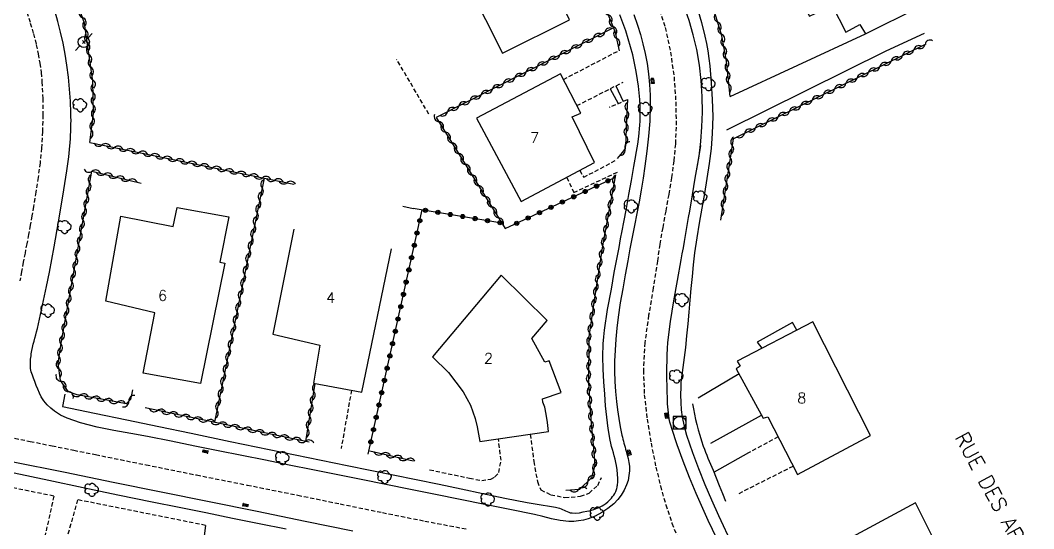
# Model space of a CAD drawing. Header units: millimetres. Extents: x 146998 to 148001, y 143000 to 144001.
# Drawn here: x 147098.5 to 147219.3, y 143723.2 to 143783.8 of the extents above; entities that cross this region are included whole.
import ezdxf
from ezdxf.enums import TextEntityAlignment as Align

# ---------------------------------------------------------------- set-up
doc = ezdxf.new("R2010")
doc.units = ezdxf.units.MM
doc.linetypes.add('DASHED', pattern=[0.75, 0.5, -0.25])
doc.layers.get('0').update_dxf_attribs({"linetype": 'CONTINUOUS'})
for name, color, linetype in [('W0001', 6, 'DASHED'), ('W0008', 7, 'CONTINUOUS'), ('W0014', 7, 'CONTINUOUS'), ('W0017', 7, 'CONTINUOUS'), ('W0101', 7, 'CONTINUOUS'), ('W0104', 1, 'CONTINUOUS'), ('W0105', 7, 'CONTINUOUS'), ('W0112', 1, 'DASHED'), ('W0300', 7, 'CONTINUOUS'), ('W0303', 7, 'CONTINUOUS'), ('W0310', 3, 'CONTINUOUS'), ('W0323', 7, 'CONTINUOUS'), ('W0401', 7, 'CONTINUOUS'), ('W0420', 7, 'CONTINUOUS'), ('W0473', 7, 'CONTINUOUS'), ('W0989', 7, 'CONTINUOUS'), ('W0991', 7, 'CONTINUOUS')]:
    doc.layers.add(name, color=color, linetype=linetype)
doc.styles.get("Standard").update_dxf_attribs({"font": 'romans.shx', "width": 0.85})

# ---------------------------------------------------------------- blocks, each defined once
blk = doc.blocks.new('T300')
for p, q in [((-0.8, 0.51), (-0.86, 0.34)), ((-0.86, 0.34), (-0.86, 0.17)), ((-0.86, 0.17), (-0.74, 0.06)), ((-0.69, 0.63), (-0.8, 0.51)), ((-0.8, -0.06), (-0.74, 0.06)), ((-0.74, 0.06), (-0.69, 0.11)), ((-0.57, 0.69), (-0.69, 0.63)), ((-0.46, 0.69), (-0.57, 0.69)), ((-0.29, 0.63), (-0.46, 0.69)), ((-0.29, 0.63), (-0.17, 0.74)), ((-0.23, 0.57), (-0.29, 0.63)), ((-0.17, 0.74), (-0.06, 0.8)), ((-0.06, 0.8), (0.06, 0.8)), ((0.06, 0.8), (0.23, 0.74)), ((0.23, 0.74), (0.34, 0.63)), ((0.34, 0.63), (0.4, 0.51)), ((0.46, 0.46), (0.34, 0.46)), ((0.4, 0.51), (0.4, 0.46)), ((0.57, 0.4), (0.46, 0.46)), ((0.57, 0.4), (0.69, 0.29)), ((0.69, 0.29), (0.74, 0.17)), ((0.74, 0.06), (0.69, -0.17)), ((0.74, 0.17), (0.74, 0.06)), ((-0.8, -0.17), (-0.8, -0.06)), ((-0.8, -0.23), (-0.8, -0.17)), ((-0.74, -0.34), (-0.8, -0.23)), ((-0.69, -0.4), (-0.74, -0.34)), ((-0.51, -0.46), (-0.69, -0.4)), ((-0.4, -0.46), (-0.51, -0.46)), ((-0.4, -0.46), (-0.34, -0.46)), ((-0.34, -0.46), (-0.34, -0.4)), ((-0.34, -0.51), (-0.34, -0.46)), ((-0.29, -0.63), (-0.34, -0.51)), ((-0.17, -0.74), (-0.29, -0.63)), ((-0.06, -0.8), (-0.17, -0.74)), ((0.06, -0.8), (-0.06, -0.8)), ((0.17, -0.74), (0.06, -0.8)), ((0.23, -0.69), (0.17, -0.74)), ((0.29, -0.46), (0.23, -0.46)), ((0.29, -0.63), (0.23, -0.69)), ((0.46, -0.4), (0.29, -0.46)), ((0.34, -0.51), (0.29, -0.63)), ((0.34, -0.51), (0.34, -0.46)), ((0.57, -0.34), (0.46, -0.4)), ((0.63, -0.29), (0.57, -0.34)), ((0.69, -0.17), (0.63, -0.29))]:
    blk.add_line(p, q)
blk = doc.blocks.new('T401')
for p, q in [((-0.3, 0.3), (0, 0.3)), ((-0.3, -0.25), (-0.3, 0.3)), ((-0.3, 0.15), (0, 0.15)), ((-0.3, 0), (0, 0)), ((0, 0.3), (0, -0.25)), ((-0.3, -0.15), (0, -0.15)), ((-0.3, -0.25), (-0.3, -0.3)), ((-0.3, -0.3), (0, -0.3)), ((0, -0.3), (0, -0.25))]:
    blk.add_line(p, q)
blk = doc.blocks.new('T473')
for p, q in [((-0.166667, 0.166667), (0.166667, -0.166667)), ((-0.166667, -0.166667), (0.166667, 0.166667)), ((0.500001, 0.500001), (1.000002, 1.000002)), ((-1.000002, -1.000002), (-0.500001, -0.500001))]:
    blk.add_line(p, q)
blk.add_ellipse((0, 0), major_axis=(0.471405, 0.471405), ratio=1, start_param=5.4977871438, end_param=11.780972451)
blk = doc.blocks.new('T420')
for p, q in [((0.75, 0.75), (-0.75, 0.75)), ((-0.75, 0.75), (-0.75, -0.75)), ((0.75, 0.75), (0.75, -0.75)), ((0.75, -0.75), (-0.75, -0.75))]:
    blk.add_line(p, q)
blk.add_ellipse((0, 0), major_axis=(-0.53, 0.53), ratio=1, start_param=3.926991, end_param=10.210176)
blk = doc.blocks.new('t323o')
at = {"color": 0, "linetype": 'Continuous'}
for radius in [0.25, 0.15]:
    blk.add_circle((0, 0), radius, dxfattribs=at)
blk = doc.blocks.new('t310o')
at = {"color": 0, "linetype": 'Continuous'}
for centre, start, end in [((-0.5, 0.38), 216.8699, 323.1304), ((0.5, -0.37), 36.8699, 143.1303)]:
    blk.add_arc(centre, 0.625, start, end, dxfattribs=at)

msp = doc.modelspace()

# ---------------------------------------------------------------- linework, layer by layer
at = {"layer": 'W0001'}
for points in [[(147174.45, 143785.73), (147175.34, 143782.95), (147175.97, 143780.03), (147176.39, 143777.06), (147176.6, 143774.08), (147176.64, 143771.09), (147176.55, 143769.07), (147176.36, 143767.06), (147176.09, 143765.05), (147175.76, 143763.06), (147175.4, 143761.08), (147175.04, 143759.1), (147174.7, 143757.11), (147174.41, 143755.12), (147173.91, 143751.89), (147173.36, 143748.65), (147172.91, 143745.39), (147172.74, 143742.1), (147172.85, 143739.18), (147173.17, 143736.28), (147173.65, 143733.41), (147174.23, 143730.56), (147174.77, 143728.31), (147175.41, 143726.08), (147176.14, 143723.88), (147176.98, 143721.73)], [(147099.23, 143784.77), (147099.66, 143783.49), (147100.05, 143782.2), (147100.38, 143780.89), (147100.61, 143779.8), (147100.8, 143778.7), (147100.95, 143777.59), (147101.05, 143776.48), (147101.15, 143774.5), (147101.16, 143772.53), (147101.1, 143770.55), (147100.99, 143768.58), (147100.82, 143766.82), (147100.59, 143765.08), (147100.32, 143763.34), (147100.04, 143761.61), (147099.85, 143760.5), (147099.66, 143759.39), (147099.45, 143758.28), (147099.24, 143757.18), (147099.03, 143756.07), (147098.82, 143754.97), (147098.61, 143753.86), (147098.42, 143752.76)], [(147097.06, 143734.16), (147099.65, 143733.63), (147102.25, 143733.1), (147104.84, 143732.57), (147107.44, 143732.05), (147113.47, 143730.83), (147119.49, 143729.62), (147125.52, 143728.42), (147131.55, 143727.21), (147136.6, 143726.18), (147141.64, 143725.14), (147146.69, 143724.13), (147151.76, 143723.17)]]:
    msp.add_lwpolyline(points, dxfattribs=at)
at = {"layer": 'W0008'}
for points in [[(147179.07, 143765.88), (147179.37, 143767.62), (147179.58, 143769.36), (147179.72, 143771.11), (147179.77, 143772.87), (147179.73, 143774.74), (147179.62, 143776.62), (147179.41, 143778.48), (147179.1, 143780.33), (147178.69, 143782.07), (147178.19, 143783.78), (147177.61, 143785.47)], [(147171.6, 143784.51), (147172.04, 143783.25), (147172.38, 143782.12), (147172.69, 143780.99), (147172.95, 143779.84), (147173.17, 143778.68), (147173.34, 143777.42), (147173.46, 143776.15), (147173.53, 143774.89), (147173.55, 143773.61), (147173.49, 143771.8), (147173.35, 143770), (147173.15, 143768.2), (147172.92, 143766.41), (147172.71, 143764.99), (147172.47, 143763.58), (147172.22, 143762.18), (147171.95, 143760.77), (147171.67, 143759.37), (147171.39, 143757.97), (147171.12, 143756.57), (147170.87, 143755.16), (147170.57, 143753.48), (147170.27, 143751.8), (147169.99, 143750.12), (147169.75, 143748.43), (147169.59, 143747.13), (147169.46, 143745.82), (147169.36, 143744.51), (147169.3, 143743.19), (147169.3, 143741.99), (147169.34, 143740.78), (147169.41, 143739.57), (147169.52, 143738.37), (147169.64, 143737.37), (147169.8, 143736.37), (147169.98, 143735.37), (147170.18, 143734.38), (147170.24, 143734.14), (147170.3, 143733.89), (147170.36, 143733.65), (147170.42, 143733.41), (147170.49, 143733.17), (147170.55, 143732.93), (147170.62, 143732.69), (147170.67, 143732.45), (147170.79, 143732.01), (147170.92, 143731.57), (147171.02, 143731.12), (147171.07, 143730.67), (147171.07, 143730.1), (147171.02, 143729.54), (147170.91, 143728.98), (147170.73, 143728.43), (147170.45, 143727.81), (147170.09, 143727.22), (147169.68, 143726.68), (147169.2, 143726.18), (147168.52, 143725.61), (147167.78, 143725.13), (147166.99, 143724.73), (147166.17, 143724.4), (147165.6, 143724.24), (147165.02, 143724.14), (147164.43, 143724.09), (147163.84, 143724.09), (147162.8, 143724.19), (147161.78, 143724.41), (147160.77, 143724.67), (147159.76, 143724.9), (147156.8, 143725.5), (147153.85, 143726.09), (147150.9, 143726.69), (147147.94, 143727.29), (147144.99, 143727.89), (147142.04, 143728.48), (147139.08, 143729.08), (147136.13, 143729.68), (147133.32, 143730.24), (147130.51, 143730.81), (147127.69, 143731.37), (147124.88, 143731.94), (147122.07, 143732.5), (147119.26, 143733.07), (147116.44, 143733.64), (147113.63, 143734.21), (147111.64, 143734.58), (147109.63, 143734.91), (147107.63, 143735.31), (147105.66, 143735.84), (147104.86, 143736.11), (147104.06, 143736.4), (147103.28, 143736.76), (147102.55, 143737.22), (147102.09, 143737.58), (147101.67, 143738), (147101.29, 143738.45), (147100.96, 143738.94)], [(147181.96, 143721.04), (147180.46, 143724.2), (147179.04, 143727.4), (147178.24, 143729.31), (147177.47, 143731.25), (147176.76, 143733.2), (147176.11, 143735.18), (147176.01, 143735.55), (147175.91, 143735.92), (147175.83, 143736.3), (147175.77, 143736.68), (147175.68, 143737.39), (147175.63, 143738.1), (147175.6, 143738.82), (147175.58, 143739.53), (147175.57, 143740.27), (147175.55, 143741.01), (147175.55, 143741.74), (147175.55, 143742.48), (147175.56, 143743.22), (147175.58, 143743.96), (147175.62, 143744.69), (147175.67, 143745.43), (147175.96, 143747.91), (147176.36, 143750.37), (147176.82, 143752.82), (147177.25, 143755.27), (147177.37, 143755.99), (147177.5, 143756.71), (147177.62, 143757.44), (147177.75, 143758.16), (147177.88, 143758.88), (147178.01, 143759.61), (147178.13, 143760.33), (147178.26, 143761.05), (147178.59, 143763.02), (147178.92, 143764.98), (147179.25, 143766.95), (147179.58, 143768.91)], [(147097.44, 143731.24), (147103.82, 143729.94), (147109.55, 143728.78), (147115.27, 143727.62), (147120.99, 143726.45), (147126.72, 143725.29), (147132.41, 143724.13), (147138.1, 143722.97)]]:
    msp.add_lwpolyline(points, dxfattribs=at)
at = {"layer": 'W0014'}
for points in [[(147179.2, 143785.17), (147179.67, 143783.55), (147180.08, 143781.91), (147180.26, 143781.04), (147180.42, 143780.16), (147180.55, 143779.28), (147180.65, 143778.39), (147180.83, 143776.38), (147180.95, 143774.37), (147181, 143772.35), (147180.94, 143770.33), (147180.8, 143768.54), (147180.59, 143766.74), (147180.32, 143764.96), (147180.02, 143763.19), (147179.7, 143761.42), (147179.38, 143759.64), (147179.09, 143757.87), (147178.85, 143756.08), (147178.69, 143754.68), (147178.54, 143753.27), (147178.41, 143751.86), (147178.28, 143750.45), (147178.15, 143749.04), (147178.03, 143747.63), (147177.89, 143746.22), (147177.75, 143744.81), (147177.68, 143744.22), (147177.6, 143743.63), (147177.51, 143743.04), (147177.43, 143742.45), (147177.35, 143741.85), (147177.28, 143741.26), (147177.22, 143740.66), (147177.19, 143740.07), (147177.18, 143739.18), (147177.19, 143738.28), (147177.25, 143737.39), (147177.37, 143736.5), (147177.6, 143735.43), (147177.89, 143734.37), (147178.23, 143733.33), (147178.59, 143732.29), (147179.3, 143730.39), (147180.06, 143728.5), (147180.87, 143726.64), (147181.7, 143724.79), (147183.33, 143721.29)], [(147100.96, 143738.94), (147100.76, 143739.39), (147100.56, 143739.85), (147100.38, 143740.3), (147100.2, 143740.77), (147100.05, 143741.15), (147099.91, 143741.53), (147099.78, 143741.92), (147099.7, 143742.33), (147099.68, 143742.55), (147099.67, 143742.76), (147099.67, 143742.98), (147099.68, 143743.2), (147099.7, 143743.41), (147099.72, 143743.63), (147099.75, 143743.84), (147099.78, 143744.06), (147099.84, 143744.44), (147099.92, 143744.82), (147100.01, 143745.2), (147100.11, 143745.57), (147100.21, 143745.94), (147100.31, 143746.32), (147100.41, 143746.69), (147100.5, 143747.07), (147100.88, 143748.74), (147101.25, 143750.42), (147101.61, 143752.1), (147101.94, 143753.78), (147102.51, 143756.8), (147103.04, 143759.81), (147103.54, 143762.84), (147104, 143765.87), (147104.12, 143766.71), (147104.24, 143767.56), (147104.34, 143768.41), (147104.42, 143769.26), (147104.45, 143769.69), (147104.47, 143770.13), (147104.49, 143770.56), (147104.5, 143770.99), (147104.51, 143771.43), (147104.52, 143771.86), (147104.51, 143772.3), (147104.5, 143772.73), (147104.44, 143774.17), (147104.34, 143775.6), (147104.2, 143777.03), (147104.02, 143778.46), (147103.81, 143779.77), (147103.57, 143781.08), (147103.28, 143782.39), (147102.96, 143783.68), (147102.63, 143784.83)], [(147103.48, 143737.77), (147107.32, 143736.97), (147111.16, 143736.18), (147115, 143735.38), (147118.83, 143734.59), (147123.48, 143733.63), (147128.13, 143732.67), (147132.78, 143731.71), (147137.43, 143730.75), (147140.17, 143730.19), (147142.91, 143729.63), (147145.64, 143729.07), (147148.38, 143728.51), (147151, 143727.96), (147153.62, 143727.41), (147156.24, 143726.87), (147158.87, 143726.35), (147159.35, 143726.26), (147159.84, 143726.19), (147160.32, 143726.11), (147160.81, 143726.04), (147161.3, 143725.96), (147161.78, 143725.87), (147162.26, 143725.77), (147162.74, 143725.65), (147162.93, 143725.59), (147163.11, 143725.51), (147163.29, 143725.43), (147163.47, 143725.34), (147163.65, 143725.26), (147163.84, 143725.18), (147164.03, 143725.12), (147164.23, 143725.09), (147164.68, 143725.07), (147165.13, 143725.12), (147165.57, 143725.21), (147166, 143725.3), (147166.28, 143725.36), (147166.56, 143725.43), (147166.83, 143725.51), (147167.1, 143725.61), (147167.34, 143725.7), (147167.58, 143725.81), (147167.81, 143725.93), (147168.03, 143726.06), (147168.27, 143726.24), (147168.5, 143726.43), (147168.72, 143726.64), (147168.92, 143726.86), (147169.07, 143727.04), (147169.21, 143727.23), (147169.34, 143727.43), (147169.44, 143727.64), (147169.49, 143727.76), (147169.54, 143727.89), (147169.57, 143728.02), (147169.61, 143728.15), (147169.63, 143728.28), (147169.65, 143728.41), (147169.67, 143728.54), (147169.68, 143728.67), (147169.7, 143729.19), (147169.67, 143729.71), (147169.61, 143730.23), (147169.54, 143730.74), (147169.46, 143731.12), (147169.37, 143731.51), (147169.27, 143731.89), (147169.16, 143732.27), (147169.05, 143732.64), (147168.95, 143733.02), (147168.85, 143733.41), (147168.77, 143733.79), (147168.55, 143735.15), (147168.38, 143736.51), (147168.24, 143737.88), (147168.13, 143739.25), (147168.02, 143740.74), (147167.94, 143742.24), (147167.9, 143743.74), (147167.94, 143745.24), (147168.01, 143746.07), (147168.1, 143746.89), (147168.21, 143747.71), (147168.34, 143748.52), (147168.48, 143749.34), (147168.63, 143750.15), (147168.78, 143750.96), (147168.92, 143751.77), (147169.09, 143752.77), (147169.27, 143753.77), (147169.45, 143754.76), (147169.64, 143755.76), (147169.84, 143756.75), (147170.03, 143757.75), (147170.22, 143758.74), (147170.4, 143759.74), (147170.71, 143761.4), (147171.02, 143763.06), (147171.32, 143764.73), (147171.61, 143766.39), (147171.77, 143767.28), (147171.93, 143768.18), (147172.08, 143769.07), (147172.2, 143769.97), (147172.24, 143770.42), (147172.28, 143770.88), (147172.31, 143771.33), (147172.34, 143771.78), (147172.36, 143772.24), (147172.37, 143772.69), (147172.37, 143773.14), (147172.36, 143773.6), (147172.32, 143774.39), (147172.25, 143775.17), (147172.16, 143775.96), (147172.04, 143776.73), (147171.88, 143777.72), (147171.69, 143778.7), (147171.48, 143779.68), (147171.22, 143780.64), (147170.63, 143782.57), (147169.95, 143784.48)], [(147103.77, 143739.27), (147103.48, 143737.77)], [(147178.6, 143738.12), (147178.71, 143737.49), (147178.82, 143736.87), (147178.95, 143736.25), (147179.1, 143735.64), (147179.27, 143734.99), (147179.46, 143734.35), (147179.66, 143733.71), (147179.87, 143733.07), (147180.01, 143732.71), (147180.15, 143732.35), (147180.29, 143731.99), (147180.44, 143731.63), (147180.59, 143731.27), (147180.74, 143730.92), (147180.89, 143730.56), (147181.04, 143730.2), (147181.41, 143729.28), (147181.79, 143728.35), (147182.17, 143727.42), (147182.54, 143726.49)], [(147097.75, 143729.86), (147101.86, 143728.99), (147105.97, 143728.13), (147110.09, 143727.27), (147114.2, 143726.42), (147117.39, 143725.78), (147120.58, 143725.13), (147123.77, 143724.49), (147126.96, 143723.84), (147130.15, 143723.2)]]:
    msp.add_lwpolyline(points, dxfattribs=at)
at = {"layer": 'W0017'}
for points in [[(147206.2, 143782.25), (147201.62, 143780.12), (147182.63, 143770.73)], [(147183.07, 143774.74), (147199.21, 143782.21)], [(147185.25, 143732.28), (147181.18, 143729.97)], [(147120.56, 143723.61), (147119.96, 143718.94)]]:
    msp.add_lwpolyline(points, dxfattribs=at)
at = {"layer": 'W0101'}
for points in [[(147203.37, 143796.82), (147189.69, 143790.04), (147192.52, 143784.3), (147195.26, 143785.58), (147196.87, 143782.4), (147198.55, 143783.3), (147199.21, 143782.21), (147205.61, 143785.39)], [(147131.07, 143758.92), (147128.58, 143746.39), (147134.18, 143745.09), (147133.41, 143740.55), (147139.16, 143739.51), (147142.71, 143756.57)]]:
    msp.add_lwpolyline(points, dxfattribs=at)
for points in [[(147159.98, 143791.95), (147151.91, 143787.95), (147155.93, 143779.91), (147163.92, 143783.89)], [(147162.86, 143777.43), (147152.84, 143772.14), (147158.16, 143762.2), (147166.91, 143766.85), (147164.24, 143772.29), (147165.28, 143772.74)], [(147122.85, 143754.86), (147119.95, 143740.52), (147113.13, 143741.75), (147114.49, 143748.95), (147108.66, 143750.32), (147110.44, 143760.46), (147116.69, 143759.23), (147117.17, 143761.51), (147123.34, 143760.39), (147122.26, 143754.98), (147122.27, 143754.98)], [(147161.26, 143748.03), (147155.79, 143753.44), (147147.62, 143743.72), (147149.49, 143741.84), (147151.26, 143739.54), (147152.12, 143737.94), (147152.7, 143736.37), (147152.92, 143735.35), (147153.26, 143733.62), (147161.43, 143734.79), (147161.32, 143735.89), (147161.14, 143736.85), (147161, 143737.71), (147160.77, 143738.3), (147160.72, 143738.71), (147162.94, 143739.44), (147161.51, 143743.22), (147160.98, 143743.06), (147159.45, 143745.88)], [(147183.91, 143743.18), (147184.27, 143742.61), (147183.79, 143742.29), (147187, 143736.39), (147187.58, 143736.57), (147191.09, 143729.69), (147199.8, 143734.33), (147192.94, 143747.88)], [(147205.17, 143726.29), (147196.1, 143721.43), (147198.32, 143717.11), (147198.33, 143717.11), (147197.76, 143716.85), (147200.37, 143712.01), (147200.88, 143712.24), (147200.96, 143712.17), (147209.91, 143716.83)]]:
    msp.add_lwpolyline(points, close=True, dxfattribs=at)
at = {"layer": 'W0104'}
msp.add_lwpolyline([(147191.02, 143746.88), (147190.52, 143747.79), (147186.3, 143745.47), (147186.87, 143744.73)], dxfattribs=at)
at = {"layer": 'W0105'}
for points in [[(147168.76, 143775.65), (147169.75, 143773.89)], [(147169.44, 143775.99), (147170.32, 143774.13)]]:
    msp.add_lwpolyline(points, dxfattribs=at)
at = {"layer": 'W0112'}
for points in [[(147163.2, 143776.77), (147169.89, 143780.24)], [(147147.16, 143772.64), (147143.33, 143779.16)], [(147164.81, 143773.65), (147170.32, 143776.44)], [(147170.79, 143774.33), (147168.67, 143773.42)], [(147165.15, 143765.92), (147165.63, 143765.11), (147169.5, 143767.15)], [(147163.6, 143765.09), (147164.44, 143763.29), (147169.66, 143765.74)], [(147137.94, 143739.73), (147136.71, 143732.76)], [(147159.26, 143734.48), (147159.67, 143731.24), (147160.1, 143728.84), (147160.5, 143727.84), (147161.71, 143727.27), (147163.38, 143726.92), (147165.24, 143727.08), (147166.27, 143727.46), (147167.29, 143728.38), (147167.74, 143729.31)], [(147147.26, 143730.25), (147152.01, 143729.23), (147153.47, 143728.97), (147154.57, 143729.13), (147155.05, 143729.39), (147155.51, 143729.92), (147155.77, 143731.37), (147155.45, 143733.94)], [(147188.8, 143734.18), (147185.26, 143732.27)], [(147184.14, 143727.43), (147190.59, 143730.68)], [(147102.46, 143727.1), (147095.67, 143728.47)], [(147102.46, 143727.1), (147100.99, 143720.45)], [(147105.3, 143726.67), (147103.89, 143721.67)], [(147120.56, 143723.61), (147105.3, 143726.67)]]:
    msp.add_lwpolyline(points, dxfattribs=at)
at = {"layer": 'W0303'}
for points in [[(147184.14, 143741.66), (147179.26, 143738.78)], [(147180.78, 143733.4), (147186.8, 143736.75)]]:
    msp.add_lwpolyline(points, dxfattribs=at)
at = {"layer": 'W0310'}
for points in [[(147169.9, 143780.18), (147169.41, 143782.35), (147168.85, 143783.76), (147168.08, 143785.66), (147167.13, 143787.45), (147166.05, 143789.92)], [(147106.77, 143769.26), (147107.19, 143772.71), (147107.12, 143776.55), (147106.12, 143783.49), (147104.7, 143787.5), (147104.07, 143788.92)], [(147183.07, 143774.74), (147182.65, 143778.95), (147182.1, 143781.96), (147181.38, 143784.3), (147180.23, 143787.68)], [(147169.18, 143782.93), (147148.05, 143772.24)], [(147183.43, 143769.67), (147206.43, 143781)], [(147170.83, 143774.37), (147170.7, 143771.21), (147170.63, 143769.57), (147170.55, 143768.54), (147170.21, 143768.06), (147169.6, 143767.36)], [(147148.05, 143772.24), (147156.28, 143759)], [(147183.43, 143769.67), (147181.94, 143760.01)], [(147106.77, 143769.26), (147127.76, 143764.96), (147127.77, 143764.97), (147131.09, 143764.29)], [(147111.84, 143739.76), (147111.62, 143738.62), (147111.07, 143738.11), (147109.04, 143738.48), (147105.26, 143739.19), (147104.22, 143739.53), (147103.26, 143740.89), (147102.97, 143742.95), (147103.35, 143745.35), (147106.99, 143765.85), (147112.87, 143764.4)], [(147127.52, 143765.01), (147121.6, 143735.9)], [(147169.4, 143765.38), (147167.88, 143756.95), (147166.94, 143750.97), (147166.24, 143746.08), (147166.2, 143740.6), (147166.48, 143736.24), (147166.83, 143732.31), (147166.97, 143730.78), (147166.57, 143729.3), (147165.14, 143727.9), (147163.51, 143727.78)], [(147144.07, 143761.65), (147145.28, 143761.4)], [(147132.49, 143733.63), (147133.61, 143740.51)], [(147132.89, 143733.55), (147113.37, 143737.61)], [(147140.14, 143732.48), (147145.28, 143731.3)]]:
    msp.add_lwpolyline(points, dxfattribs=at)
at = {"layer": 'W0323'}
for points in [[(147156.28, 143758.99), (147169.34, 143765.06)], [(147139.92, 143732.1), (147146.37, 143761.23)], [(147145.28, 143761.41), (147155.87, 143759.66)]]:
    msp.add_lwpolyline(points, dxfattribs=at)

# ---------------------------------------------------------------- block references
at = {"layer": 'W0300'}
for p in [(147180.51, 143776.2), (147105.61, 143773.68), (147172.99, 143773.24), (147179.55, 143762.7), (147171.3, 143761.63), (147103.76, 143759.17), (147177.35, 143750.47), (147101.77, 143749.21), (147176.7, 143741.36), (147129.75, 143731.63), (147141.92, 143729.37), (147107.01, 143727.84), (147154.23, 143726.7), (147167.24, 143725.01)]:
    msp.add_blockref('T300', p, dxfattribs=at)
at = {"layer": 'W0310'}
for p, rotation in [((147105.9, 143784.12), 109.5632593987908), ((147168.56, 143784.46), 112.0245106423759), ((147169.12, 143783.07), 111.8294681425647), ((147181.6, 143783.59), 106.9802248536668), ((147106.24, 143782.67), 98.20519507582338), ((147168.13, 143782.4), 206.8518523625747), ((147169.57, 143781.65), 102.8340164321681), ((147182.04, 143782.16), 106.9802248536668), ((147106.45, 143781.19), 98.20519507582338), ((147165.45, 143781.05), 206.8518523625747), ((147166.79, 143781.73), 206.8518523625747), ((147182.33, 143780.69), 100.3683394765123), ((147206.31, 143780.94), 26.23538980046671), ((147106.67, 143779.7), 98.20519507582338), ((147162.77, 143779.69), 206.8518523625747), ((147164.11, 143780.37), 206.8518523625747), ((147182.6, 143779.21), 100.3683394765123), ((147203.62, 143779.61), 26.23538980046671), ((147204.96, 143780.28), 26.23538980046671), ((147106.88, 143778.22), 98.20519507582338), ((147160.1, 143778.34), 206.8518523625747), ((147161.44, 143779.02), 206.8518523625747), ((147200.93, 143778.29), 26.23538980046671), ((147202.27, 143778.95), 26.23538980046671), ((147107.1, 143776.73), 98.20519507582338), ((147158.76, 143777.66), 206.8518523625747), ((147182.77, 143777.72), 95.65802450727229), ((147199.58, 143777.62), 26.23538980046671), ((147156.08, 143776.31), 206.8518523625747), ((147157.42, 143776.98), 206.8518523625747), ((147182.92, 143776.23), 95.65802450727229), ((147196.89, 143776.3), 26.23538980046671), ((147198.23, 143776.96), 26.23538980046671), ((147107.15, 143775.23), 91.04597261557721), ((147153.41, 143774.95), 206.8518523625747), ((147154.75, 143775.63), 206.8518523625747), ((147194.2, 143774.97), 26.23538980046671), ((147195.54, 143775.63), 26.23538980046671), ((147107.17, 143773.73), 91.04597261557721), ((147150.73, 143773.6), 206.8518523625747), ((147152.07, 143774.27), 206.8518523625747), ((147191.51, 143773.64), 26.23538980046671), ((147192.85, 143774.31), 26.23538980046671), ((147107.13, 143772.24), 82.9832467867176), ((147149.39, 143772.92), 206.8518523625747), ((147170.77, 143773.02), 267.5672098990997), ((147188.82, 143772.32), 26.23538980046671), ((147190.16, 143772.98), 26.23538980046671), ((147106.95, 143770.75), 82.9832467867176), ((147148.36, 143771.74), 301.8425229960463), ((147170.71, 143771.52), 267.5672098990997), ((147187.47, 143771.66), 26.23538980046671), ((147149.16, 143770.47), 301.8425229960463), ((147170.65, 143770.02), 267.5240755900932), ((147184.78, 143770.33), 26.23538980046671), ((147186.12, 143770.99), 26.23538980046671), ((147108.24, 143768.96), 348.4304611589546), ((147149.95, 143769.19), 301.8425229960463), ((147170.55, 143768.53), 234.4738066283766), ((147183.32, 143768.9), 261.2239720431106), ((147109.71, 143768.66), 348.4304611589546), ((147111.18, 143768.36), 348.4304611589546), ((147112.65, 143768.06), 348.4304611589546), ((147114.11, 143767.76), 348.4304611589546), ((147150.74, 143767.92), 301.8425229960463), ((147183.09, 143767.42), 261.2239720431106), ((147115.58, 143767.45), 348.4304611589546), ((147117.05, 143767.15), 348.4304611589546), ((147118.52, 143766.85), 348.4304611589546), ((147119.99, 143766.55), 348.4304611589546), ((147151.53, 143766.64), 301.8425229960463), ((147182.86, 143765.94), 261.2239720431106), ((147107.04, 143765.84), 346.1864817604684), ((147108.5, 143765.48), 346.1864817604684), ((147121.46, 143766.25), 348.4304611589546), ((147122.93, 143765.95), 348.4304611589546), ((147124.4, 143765.65), 348.4304611589546), ((147125.87, 143765.35), 348.4304611589546), ((147152.32, 143765.37), 301.8425229960463), ((147106.74, 143764.42), 79.9127778260998), ((147109.96, 143765.12), 346.1864817604684), ((147111.41, 143764.76), 346.1864817604684), ((147127.34, 143765.05), 348.4304611589546), ((147127.28, 143763.83), 258.5077613251484), ((147128.81, 143764.76), 348.4781995313777), ((147130.28, 143764.46), 348.4781995313777), ((147153.11, 143764.1), 301.8425229960463), ((147169.21, 143764.33), 259.7603527467789), ((147182.63, 143764.46), 261.2239720431106), ((147106.48, 143762.95), 79.9127778260998), ((147126.98, 143762.36), 258.5077613251484), ((147153.9, 143762.82), 301.8425229960463), ((147168.95, 143762.86), 259.7603527467789), ((147182.4, 143762.97), 261.2239720431106), ((147106.21, 143761.47), 79.9127778260998), ((147154.7, 143761.55), 301.8425229960463), ((147168.68, 143761.38), 259.7603527467789), ((147182.17, 143761.49), 261.2239720431106), ((147105.95, 143759.99), 79.9127778260998), ((147126.68, 143760.89), 258.5077613251484), ((147155.49, 143760.27), 301.8425229960463), ((147168.41, 143759.91), 259.7603527467789), ((147126.38, 143759.42), 258.5077613251484), ((147105.69, 143758.52), 79.9127778260998), ((147126.08, 143757.95), 258.5077613251484), ((147168.15, 143758.43), 259.7603527467789), ((147105.42, 143757.04), 79.9127778260998), ((147125.78, 143756.48), 258.5077613251484), ((147167.88, 143756.95), 259.7603527467789), ((147105.16, 143755.56), 79.9127778260998), ((147125.48, 143755.01), 258.5077613251484), ((147167.65, 143755.47), 261.0962562125948), ((147104.9, 143754.09), 79.9127778260998), ((147167.41, 143753.99), 261.0962562125948), ((147104.64, 143752.61), 79.9127778260998), ((147125.18, 143753.54), 258.5077613251484), ((147124.88, 143752.07), 258.5077613251484), ((147167.18, 143752.51), 261.0962562125948), ((147104.37, 143751.13), 79.9127778260998), ((147124.59, 143750.6), 258.5077613251484), ((147166.95, 143751.03), 261.0962562125948), ((147104.11, 143749.66), 79.9127778260998), ((147124.29, 143749.13), 258.5077613251484), ((147166.74, 143749.54), 261.797749143733), ((147103.85, 143748.18), 79.9127778260998), ((147166.52, 143748.06), 261.797749143733), ((147103.59, 143746.7), 79.9127778260998), ((147123.99, 143747.66), 258.5077613251484), ((147166.31, 143746.57), 261.797749143733), ((147123.69, 143746.19), 258.5077613251484), ((147103.33, 143745.22), 81.0727382054866), ((147123.39, 143744.72), 258.5077613251484), ((147166.23, 143745.08), 269.6652466527771), ((147103.09, 143743.74), 81.0727382054866), ((147123.09, 143743.25), 258.5077613251484), ((147166.22, 143743.58), 269.6652466527771), ((147103.07, 143742.26), 97.94727307201619), ((147122.79, 143741.78), 258.5077613251484), ((147166.21, 143742.08), 269.6652466527771), ((147103.33, 143740.79), 125.3697023727323), ((147166.21, 143740.58), 273.6074080530921), ((147104.19, 143739.57), 125.3697023727323), ((147122.49, 143740.31), 258.5077613251484), ((147133.46, 143739.55), 80.72011338071022), ((147105.61, 143739.13), 169.3382746596386), ((147107.09, 143738.85), 169.3382746596386), ((147111.4, 143738.42), 222.8348391809363), ((147122.19, 143738.84), 258.5077613251484), ((147133.21, 143738.07), 80.72011338071022), ((147166.3, 143739.08), 273.6074080530921), ((147108.56, 143738.57), 169.3382746596386), ((147110.04, 143738.3), 169.7001333907579), ((147121.9, 143737.37), 258.5077613251484), ((147166.39, 143737.58), 273.6074080530921), ((147114.84, 143737.31), 168.2387426485074), ((147116.31, 143737), 168.2387426485074), ((147117.78, 143736.69), 168.2387426485074), ((147119.24, 143736.39), 168.2387426485074), ((147132.97, 143736.59), 80.72011338071022), ((147166.49, 143736.09), 275.0564810224547), ((147120.71, 143736.08), 168.2387426485074), ((147122.18, 143735.78), 168.2387426485074), ((147123.65, 143735.47), 168.2387426485074), ((147125.12, 143735.17), 168.2387426485074), ((147132.73, 143735.11), 80.72011338071022), ((147166.62, 143734.59), 275.0564810224547), ((147126.59, 143734.86), 168.2387426485074), ((147128.06, 143734.55), 168.2387426485074), ((147129.52, 143734.25), 168.2387426485074), ((147130.99, 143733.94), 168.2387426485074), ((147132.46, 143733.64), 168.2387426485074), ((147166.76, 143733.1), 275.0564810224547), ((147141.6, 143732.14), 347.045226711178), ((147143.06, 143731.81), 347.045226711178), ((147144.52, 143731.47), 347.045226711178), ((147166.89, 143731.6), 275.3465322660585), ((147166.8, 143730.13), 254.8564664753524), ((147166.11, 143728.85), 224.4135123284743), ((147165, 143727.89), 184.0681409429435)]:
    msp.add_blockref('t310o', p, dxfattribs=dict(at, rotation=rotation))
at = {"layer": 'W0323'}
for p, rotation in [((147168.52, 143764.68), 24.92679791571615), ((147165.8, 143763.41), 24.92679791571615), ((147167.16, 143764.05), 24.92679791571615), ((147163.08, 143762.15), 24.92679791571615), ((147164.44, 143762.78), 24.92679791571615), ((147146.76, 143761.16), 350.6227943634043), ((147148.24, 143760.92), 350.6227943634043), ((147149.72, 143760.67), 350.6227943634043), ((147160.36, 143760.89), 24.92679791571615), ((147161.72, 143761.52), 24.92679791571615), ((147146.09, 143759.93), 77.50598594475319), ((147151.2, 143760.43), 350.6227943634043), ((147152.68, 143760.18), 350.6227943634043), ((147154.16, 143759.94), 350.6227943634043), ((147155.64, 143759.7), 350.6227943634043), ((147157.64, 143759.62), 24.92679791571615), ((147159, 143760.25), 24.92679791571615), ((147145.76, 143758.46), 77.50598594475319), ((147145.44, 143757), 77.50598594475319), ((147145.11, 143755.53), 77.50598594475319), ((147144.79, 143754.07), 77.50598594475319), ((147144.46, 143752.61), 77.50598594475319), ((147144.14, 143751.14), 77.50598594475319), ((147143.82, 143749.68), 77.50598594475319), ((147143.49, 143748.21), 77.50598594475319), ((147143.17, 143746.75), 77.50598594475319), ((147142.84, 143745.28), 77.50598594475319), ((147142.52, 143743.82), 77.50598594475319), ((147142.19, 143742.35), 77.50598594475319), ((147141.87, 143740.89), 77.50598594475319), ((147141.54, 143739.43), 77.50598594475319), ((147141.22, 143737.96), 77.50598594475319), ((147140.89, 143736.5), 77.50598594475319), ((147140.57, 143735.03), 77.50598594475319), ((147140.25, 143733.57), 77.50598594475319)]:
    msp.add_blockref('t323o', p, dxfattribs=dict(at, rotation=rotation))
at = {"layer": 'W0401'}
for p, rotation in [((147173.68, 143776.57), 185.0725989026937), ((147175.65, 143736.75), 7.896125794728952), ((147175.68, 143736.73), 8.024806558691992), ((147120.57, 143732.56), 78.62317178231787), ((147170.9, 143732.23), 195.1431937395006), ((147125.26, 143725.88), 258.4905550081601)]:
    msp.add_blockref('T401', p, dxfattribs=dict(at, rotation=rotation))
at = {"layer": 'W0420'}
msp.add_blockref('T420', (147177.05, 143735.85), dxfattribs=at)
at = {"layer": 'W0473'}
msp.add_blockref('T473', (147106.04, 143781.23), dxfattribs=at)

# ---------------------------------------------------------------- texts
at = {"layer": 'W0989'}
msp.add_text('RUE DES ARTS', height=1.75, rotation=298.4958, dxfattribs=at).set_placement((147209.79, 143734.13))
at = {"layer": 'W0991'}
for s, p in [('7', (147159.77, 143769.82)), ('6', (147115.43, 143751.01)), ('4', (147135.47, 143750.75)), ('2', (147154.27, 143743.53)), ('8', (147191.62, 143738.79))]:
    msp.add_text(s, height=1.25, dxfattribs=at).set_placement(p, align=Align.MIDDLE_CENTER)

doc.saveas('drawing.dxf')
